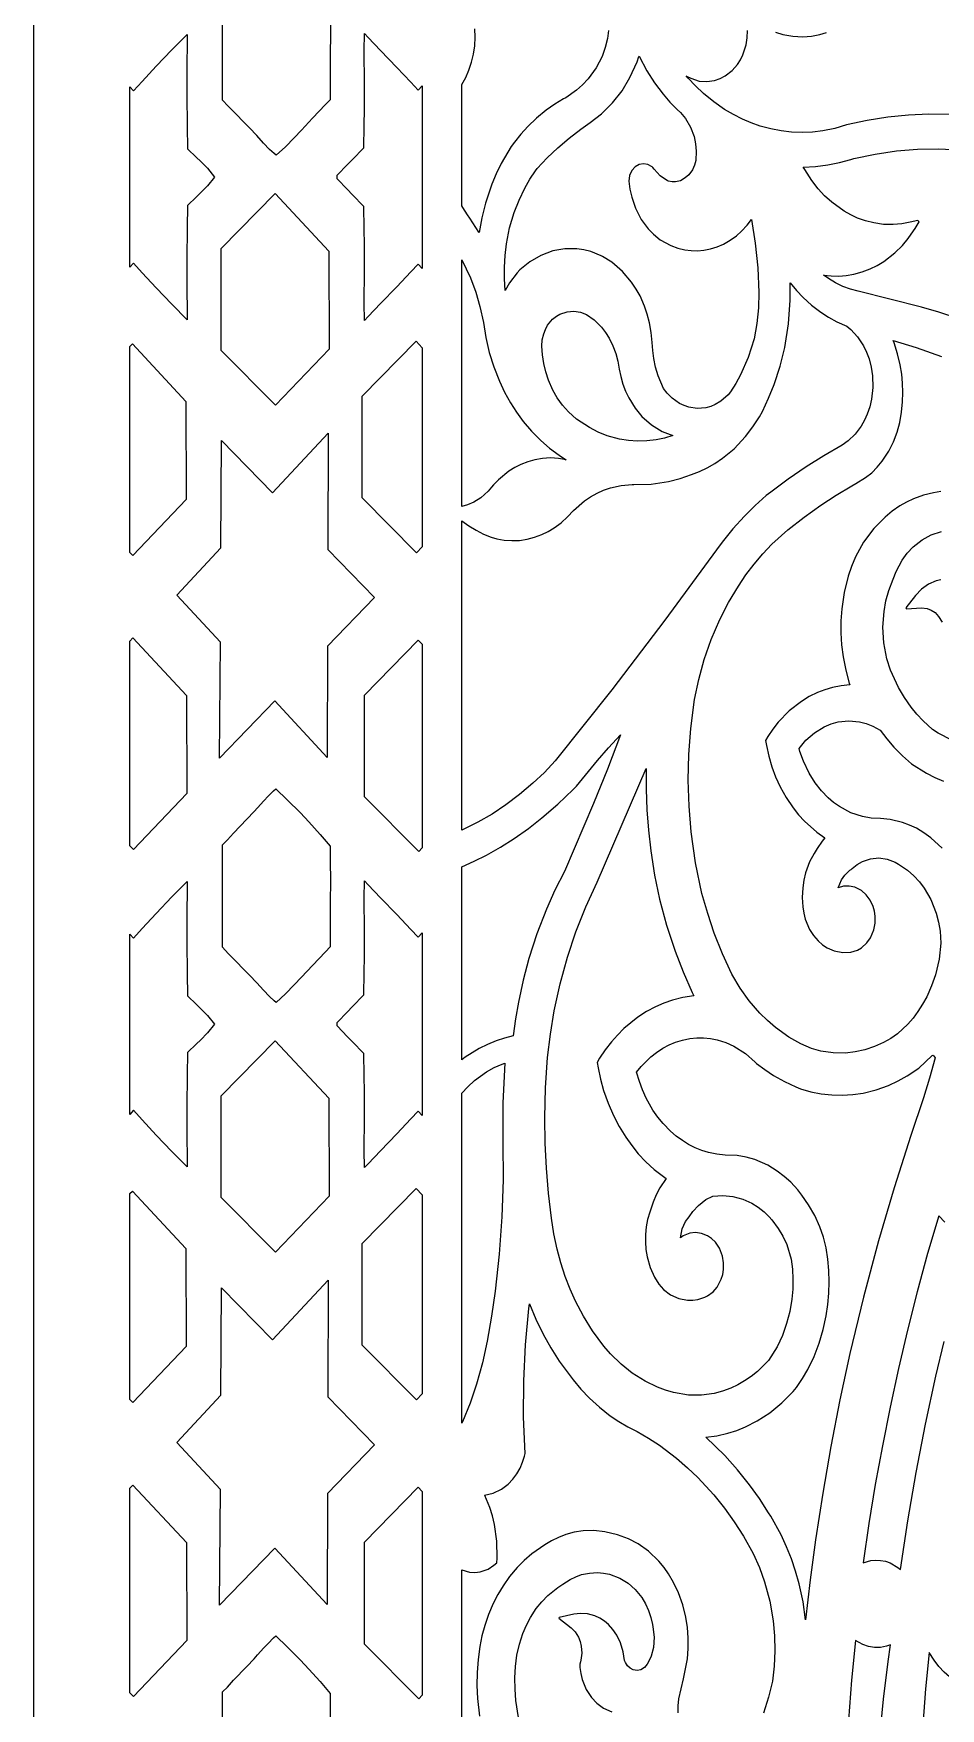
# Model space of a CAD drawing. Extents: x -629 to 1, y 0 to 2050.
# Drawn here: x -628.6 to -396.9, y 1067.3 to 1495.5 of the extents above; entities that cross this region are included whole.
import ezdxf

# ---------------------------------------------------------------- set-up
doc = ezdxf.new("R2010")
doc.units = 0
doc.layers.add('Default_Layer', color=1, linetype='CONTINUOUS')

msp = doc.modelspace()

# ---------------------------------------------------------------- linework, layer by layer
at = {"layer": 'Default_Layer'}
for points in [[(-628.58, 0), (1.42, 0), (1.42, 2050), (-628.58, 2050), (-628.58, 0)], [(-582.38, 1458.74), (-584.15, 1456.51), (-585.89, 1454.72), (-586.9, 1453.75), (-589.26, 1451.52), (-589.34, 1445.79), (-589.38, 1437.78), (-589.37, 1430.3), (-589.36, 1424.38), (-589.36, 1422.31), (-593.23, 1426.24), (-597.28, 1430.45), (-600.85, 1434.31), (-603.03, 1436.75), (-603.97, 1435.72), (-603.97, 1481.82), (-603.03, 1480.78), (-600.85, 1483.23), (-597.28, 1487.09), (-593.23, 1491.3), (-589.36, 1495.23), (-589.36, 1493.16), (-589.37, 1487.24), (-589.38, 1479.76), (-589.34, 1471.75), (-589.26, 1466.02), (-586.9, 1463.79), (-585.89, 1462.82), (-584.12, 1461), (-582.38, 1458.74)], [(-529.28, 1482.11), (-529.28, 1435.43), (-530.33, 1436.53), (-532.14, 1434.55), (-535.73, 1430.74), (-539.93, 1426.43), (-543.11, 1423.12), (-544.06, 1422.1), (-544.07, 1426.53), (-544.06, 1434.87), (-544.06, 1441.37), (-544.09, 1445.65), (-544.15, 1451.28), (-547.18, 1454.35), (-548.37, 1455.57), (-551, 1458.33), (-551, 1459.21), (-548.37, 1461.97), (-547.18, 1463.19), (-544.15, 1466.26), (-544.09, 1471.88), (-544.06, 1476.17), (-544.06, 1482.66), (-544.07, 1491.01), (-544.06, 1495.44), (-543.11, 1494.42), (-539.93, 1491.11), (-535.73, 1486.8), (-532.14, 1482.99), (-530.33, 1481.01), (-529.28, 1482.11)], [(-473.85, 1489.71), (-471.87, 1485.95), (-469.92, 1482.88), (-467.73, 1479.95), (-466.01, 1477.95), (-464.16, 1476.05), (-463.29, 1475.23), (-462.01, 1473.75), (-460.69, 1471.52), (-459.81, 1469.14), (-459.42, 1467.28), (-459.26, 1465.4), (-459.37, 1463.02), (-459.71, 1461.8), (-460.24, 1460.65), (-461.15, 1459.37), (-462.06, 1458.53), (-463.28, 1457.84), (-464.54, 1457.52), (-465.44, 1457.52), (-466.31, 1457.68), (-466.63, 1457.78), (-468.46, 1459.09), (-470, 1460.75), (-470.32, 1461.18), (-470.53, 1461.36), (-470.68, 1461.47), (-471.65, 1461.98), (-472.74, 1462.16), (-473.82, 1461.97), (-474.9, 1461.35), (-475.71, 1460.44), (-476.28, 1459.17), (-476.47, 1457.75), (-476.2, 1455.69), (-475.74, 1453.65), (-474.78, 1450.85), (-473.29, 1447.96), (-471.54, 1445.57), (-470.19, 1444.16), (-468.46, 1442.75), (-465.72, 1441.26), (-464, 1440.63), (-462.21, 1440.2), (-460.57, 1439.99), (-458.92, 1439.95), (-457.28, 1440.09), (-455.66, 1440.4), (-453.93, 1440.93), (-452.29, 1441.63), (-450.56, 1442.61), (-448.96, 1443.77), (-447.68, 1444.9), (-446.26, 1446.43), (-445.12, 1447.9), (-444.17, 1441.85), (-443.55, 1435.57), (-443.3, 1429.26), (-443.33, 1425.31), (-443.74, 1421.33), (-444.5, 1417.4), (-445.96, 1412.64), (-447.92, 1408.19), (-449.15, 1405.98), (-450.54, 1403.84), (-451.09, 1403.08), (-452.94, 1401.48), (-454.41, 1400.61), (-455.56, 1400.13), (-456.78, 1399.8), (-458.99, 1399.6), (-461.18, 1399.93), (-462.37, 1400.33), (-463.5, 1400.88), (-465.44, 1402.25), (-466.7, 1403.51), (-467.64, 1404.74), (-469.01, 1407.96), (-469.67, 1410.15), (-470.13, 1412.38), (-470.39, 1414.43), (-470.5, 1416.48), (-470.74, 1419.02), (-471.19, 1421.53), (-471.76, 1423.68), (-472.48, 1425.79), (-473.63, 1428.37), (-474.63, 1430.15), (-475.76, 1431.86), (-478.06, 1434.59), (-480.81, 1436.98), (-483.17, 1438.47), (-483.56, 1438.67), (-486.19, 1439.7), (-487.94, 1440.14), (-489.73, 1440.4), (-492.82, 1440.41), (-495.86, 1439.88), (-498.97, 1438.74), (-501.77, 1437.13), (-504.34, 1435.03), (-505.05, 1434.32), (-506.95, 1431.7), (-508.07, 1429.76), (-508.27, 1432.75), (-508.28, 1435.75), (-508.1, 1438.74), (-507.74, 1441.72), (-506.93, 1445.77), (-505.76, 1449.74), (-504.54, 1452.9), (-503.07, 1455.96), (-501.78, 1458.21), (-500.35, 1460.38), (-499.9, 1460.99), (-497.33, 1463.66), (-494.63, 1466.22), (-491.74, 1468.71), (-488.71, 1471.04), (-486.32, 1472.72), (-483.46, 1474.91), (-480.65, 1477.72), (-478.22, 1480.85), (-476.21, 1484.19), (-474.37, 1488.26), (-473.89, 1489.6), (-473.85, 1489.71)], [(-580.6, 1440.5), (-566.84, 1454.54), (-553.17, 1439.85), (-553.06, 1414.78), (-566.74, 1400.49), (-580.61, 1414.47), (-580.6, 1440.5)], [(-519.16, 1437.63), (-516.95, 1432.98), (-515.61, 1429.38), (-514.52, 1425.71), (-513.61, 1421.58), (-513, 1417.74), (-512.13, 1413.95), (-510.98, 1410.22), (-509.55, 1406.57), (-508.23, 1403.79), (-506.74, 1401.09), (-505.19, 1398.66), (-503.48, 1396.32), (-501.33, 1393.77), (-498.97, 1391.39), (-496.71, 1389.44), (-494.3, 1387.66), (-493.16, 1386.92), (-492.46, 1386.49), (-494.46, 1386.84), (-496.48, 1386.96), (-498.5, 1386.86), (-500.5, 1386.52), (-502.31, 1386.01), (-504.04, 1385.32), (-505.64, 1384.51), (-507.14, 1383.56), (-509.78, 1381.4), (-511.06, 1380.08), (-511.55, 1379.51), (-512.41, 1378.48), (-514.26, 1376.79), (-516.1, 1375.62), (-517.67, 1374.95), (-519.16, 1374.56), (-519.16, 1437.63)], [(-435.25, 1431.69), (-433.66, 1429.76), (-431.93, 1427.94), (-429.78, 1425.99), (-427.46, 1424.22), (-425.44, 1422.93), (-423.33, 1421.79), (-420.75, 1420.68), (-419.75, 1419.83), (-418.03, 1417.94), (-416.51, 1415.61), (-415.72, 1413.98), (-415.09, 1412.28), (-414.54, 1410.15), (-414.21, 1407.99), (-414.13, 1404.98), (-414.46, 1401.99), (-414.92, 1400.06), (-415.57, 1398.17), (-416.27, 1396.61), (-417.13, 1395.11), (-418.7, 1393.01), (-420.45, 1391.33), (-421.95, 1390.27), (-426.64, 1387.54), (-431.21, 1384.65), (-435.76, 1381.53), (-440.18, 1378.25), (-441.37, 1377.33), (-444.23, 1374.79), (-446.94, 1372.11), (-449.88, 1368.85), (-452.61, 1365.45), (-454.07, 1363.45), (-467.29, 1345.46), (-480.86, 1327.69), (-495.3, 1309.51), (-498.07, 1306.59), (-501.01, 1303.8), (-504.39, 1300.92), (-507.95, 1298.25), (-511.44, 1295.94), (-515.07, 1293.84), (-519.16, 1291.81), (-519.16, 1370.89), (-517.39, 1369.6), (-515.51, 1368.46), (-513.62, 1367.51), (-511.64, 1366.73), (-510.22, 1366.29), (-508.3, 1365.96), (-506.36, 1365.83), (-504.42, 1365.9), (-502.49, 1366.19), (-500.58, 1366.68), (-498.74, 1367.36), (-497.09, 1368.16), (-495.53, 1369.1), (-493.76, 1370.41), (-492.15, 1371.87), (-490.6, 1373.57), (-487.82, 1375.97), (-486.26, 1377.02), (-484.61, 1377.95), (-482.92, 1378.72), (-481.15, 1379.34), (-478.43, 1379.96), (-475.64, 1380.19), (-475.23, 1380.19), (-470.78, 1380.27), (-466.37, 1380.91), (-463.38, 1381.68), (-460.47, 1382.7), (-458.45, 1383.47), (-456.51, 1384.4), (-454.48, 1385.56), (-452.55, 1386.87), (-449.61, 1389.32), (-446.66, 1392.44), (-444.79, 1394.88), (-443.13, 1397.45), (-442.37, 1398.8), (-440.76, 1402.23), (-439.36, 1405.73), (-437.83, 1410.44), (-436.66, 1415.23), (-435.69, 1421.23), (-435.25, 1427.28), (-435.25, 1431.69)], [(-488.82, 1424.23), (-487.33, 1423.67), (-485.38, 1422.28), (-483.48, 1420.38), (-482.44, 1419.03), (-481.53, 1417.59), (-480.57, 1415.66), (-479.82, 1413.64), (-479.31, 1411.69), (-478.98, 1409.7), (-478.57, 1407.76), (-478.01, 1405.85), (-477.34, 1404.07), (-476.52, 1402.34), (-474.87, 1399.68), (-473.15, 1397.6), (-470.68, 1395.4), (-467.95, 1393.73), (-465.22, 1392.69), (-467.35, 1392.05), (-469.54, 1391.58), (-471.88, 1391.3), (-474.23, 1391.24), (-476.58, 1391.39), (-478.91, 1391.76), (-482.06, 1392.61), (-484.32, 1393.59), (-486.5, 1394.74), (-489.82, 1396.87), (-491.93, 1398.73), (-493.47, 1400.47), (-494.77, 1402.31), (-495.88, 1404.26), (-497.03, 1406.88), (-497.72, 1408.96), (-498.22, 1411.09), (-498.56, 1413.3), (-498.71, 1415.53), (-498.6, 1417.12), (-498.24, 1418.68), (-497.81, 1419.82), (-497.23, 1420.91), (-495.97, 1422.46), (-494.99, 1423.25), (-494.14, 1423.72), (-492.25, 1424.34), (-490.53, 1424.48), (-488.82, 1424.23)], [(-603.97, 1362.82), (-603.97, 1415.46), (-603.33, 1416.12), (-589.66, 1401.42), (-589.55, 1376.36), (-603.22, 1362.06), (-603.97, 1362.82)], [(-529.28, 1415.12), (-529.28, 1364.26), (-530.73, 1362.74), (-544.61, 1376.73), (-544.6, 1402.76), (-530.83, 1416.8), (-529.28, 1415.12)], [(-553.38, 1363.54), (-541.44, 1351.28), (-553.45, 1338.84), (-553.53, 1310.42), (-566.94, 1324.86), (-581.04, 1310.25), (-580.85, 1339.84), (-592, 1351.85), (-580.7, 1363.96), (-580.52, 1391.4), (-567.53, 1378.06), (-553.3, 1393.31), (-553.38, 1363.54)], [(-603.97, 1287.83), (-603.97, 1340.14), (-603.17, 1340.96), (-589.5, 1326.27), (-589.39, 1301.2), (-603.06, 1286.91), (-603.97, 1287.83)], [(-529.28, 1339.33), (-529.28, 1287.28), (-530.17, 1286.35), (-544.05, 1300.33), (-544.04, 1326.36), (-530.28, 1340.4), (-529.28, 1339.33)], [(-478.65, 1316.15), (-481.95, 1307.39), (-485.48, 1298.66), (-492.93, 1281.24), (-495.36, 1276.47), (-497.55, 1271.6), (-499.98, 1265.35), (-502.03, 1258.98), (-503.5, 1253.46), (-504.71, 1247.88), (-505.46, 1243.57), (-506.06, 1239.23), (-508.26, 1238.66), (-510.41, 1237.94), (-512.61, 1237.03), (-514.72, 1235.98), (-518.26, 1233.79), (-519.16, 1233.13), (-519.16, 1282.45), (-515.98, 1283.89), (-512.87, 1285.46), (-509.27, 1287.5), (-505.78, 1289.7), (-502.16, 1292.23), (-498.69, 1294.93), (-494.59, 1298.48), (-490.72, 1302.23), (-489.88, 1303.1), (-484.51, 1309.64), (-481.68, 1312.9), (-478.65, 1316.15)], [(-472.05, 1307.61), (-472.05, 1302.33), (-471.86, 1297.04), (-471.46, 1291.77), (-470.86, 1286.51), (-469.9, 1280.33), (-468.66, 1274.2), (-466.84, 1267.51), (-464.67, 1260.91), (-462.61, 1255.58), (-460.31, 1250.33), (-459.91, 1249.48), (-462.65, 1249.07), (-465.32, 1248.39), (-467.55, 1247.61), (-469.7, 1246.66), (-471.99, 1245.43), (-474.16, 1244.01), (-476, 1242.6), (-477.74, 1241.08), (-479.41, 1239.42), (-480.95, 1237.67), (-482.52, 1235.63), (-483.96, 1233.5), (-484.61, 1232.45), (-484.36, 1231.07), (-483.73, 1228.15), (-482.93, 1225.26), (-481.8, 1222.03), (-480.44, 1218.88), (-478.96, 1216.03), (-477.27, 1213.29), (-475.75, 1211.16), (-474.09, 1209.11), (-472.11, 1207.01), (-469.97, 1205.04), (-466.94, 1202.73), (-468.54, 1200.34), (-469.48, 1198.55), (-470.28, 1196.71), (-471.14, 1194.12), (-471.68, 1192.27), (-472.04, 1190.39), (-472.23, 1188.47), (-472.25, 1186.55), (-472.1, 1184.63), (-471.78, 1182.73), (-471, 1180.02), (-469.96, 1177.53), (-468.78, 1175.71), (-467.62, 1174.43), (-465.82, 1173.04), (-463.73, 1172.07), (-461.52, 1171.64), (-460.17, 1171.64), (-458.83, 1171.84), (-457.03, 1172.45), (-456.35, 1172.79), (-454.96, 1173.8), (-453.93, 1175), (-452.87, 1177.02), (-452.5, 1178.25), (-452.3, 1179.51), (-452.28, 1181.21), (-452.55, 1182.89), (-453.33, 1184.93), (-454.36, 1186.48), (-455.33, 1187.43), (-456.37, 1188.14), (-457.9, 1188.74), (-459.41, 1188.93), (-460.92, 1188.75), (-462.56, 1188.07), (-463.31, 1187.57), (-462.87, 1189.9), (-462.03, 1191.74), (-461.11, 1192.97), (-460.15, 1194.33), (-458.7, 1195.89), (-456.79, 1197.36), (-454.98, 1198.29), (-452.43, 1198.46), (-449.88, 1198.19), (-447.35, 1197.49), (-445.08, 1196.44), (-443.44, 1195.42), (-441.94, 1194.24), (-440.62, 1192.97), (-439.93, 1192.22), (-438.29, 1190.02), (-437.11, 1187.99), (-436.15, 1185.86), (-434.99, 1182.11), (-434.69, 1179.58), (-434.56, 1177.04), (-434.61, 1174.49), (-434.83, 1171.95), (-435.36, 1168.78), (-436.17, 1165.67), (-437.25, 1162.67), (-438.62, 1159.77), (-440.82, 1156.24), (-443.63, 1153.44), (-445.21, 1152.17), (-446.89, 1151.01), (-448.62, 1150.01), (-450.44, 1149.15), (-452.53, 1148.37), (-454.7, 1147.8), (-457.95, 1147.35), (-461.24, 1147.4), (-465.04, 1148.06), (-467.12, 1148.65), (-469.13, 1149.39), (-472.35, 1150.94), (-475.65, 1153.03), (-478.44, 1155.27), (-481.15, 1157.96), (-482.83, 1159.94), (-485.74, 1163.85), (-488.04, 1167.55), (-490.07, 1171.38), (-491.48, 1174.51), (-492.71, 1177.69), (-493.85, 1181.19), (-494.8, 1184.73), (-495.62, 1188.65), (-496.2, 1192.6), (-496.98, 1198.99), (-497.54, 1205.4), (-497.86, 1211.82), (-497.95, 1218.25), (-497.77, 1225.98), (-497.25, 1233.69), (-496.53, 1239.69), (-495.54, 1245.66), (-494.04, 1252.55), (-492.18, 1259.35), (-490.02, 1265.85), (-487.51, 1272.24), (-484.61, 1278.55), (-472.05, 1307.61)], [(-552.79, 1287.71), (-552.76, 1284.38), (-552.74, 1278.38), (-552.75, 1273.88), (-552.77, 1266.4), (-552.76, 1261.95), (-554, 1260.73), (-557.32, 1257.24), (-560.11, 1254.22), (-561.95, 1252.26), (-564.24, 1249.93), (-566.55, 1247.76), (-567.12, 1248.19), (-568.29, 1249.25), (-569.84, 1250.88), (-571.55, 1252.8), (-573.38, 1254.78), (-574.63, 1255.97), (-577.18, 1258.58), (-578.81, 1260.29), (-580.29, 1261.87), (-580.29, 1266.24), (-580.29, 1283.9), (-580.29, 1288.08), (-579.04, 1289.34), (-577.49, 1291.06), (-574.11, 1294.62), (-572.21, 1296.58), (-571.32, 1297.53), (-569.71, 1299.34), (-568.65, 1300.5), (-567.24, 1301.9), (-566.66, 1302.4), (-563.79, 1299.6), (-560.41, 1296.21), (-558.21, 1293.92), (-555.32, 1290.73), (-552.79, 1287.71)], [(-582.34, 1242.21), (-584.11, 1239.97), (-585.89, 1238.15), (-586.9, 1237.19), (-589.26, 1234.95), (-589.34, 1229.22), (-589.38, 1221.21), (-589.37, 1213.74), (-589.36, 1207.81), (-589.36, 1205.74), (-593.23, 1209.67), (-597.28, 1213.88), (-600.85, 1217.75), (-603.03, 1220.19), (-603.97, 1219.15), (-603.97, 1265.25), (-603.03, 1264.22), (-600.85, 1266.66), (-597.28, 1270.52), (-593.23, 1274.74), (-589.36, 1278.66), (-589.36, 1276.59), (-589.37, 1270.67), (-589.38, 1263.19), (-589.34, 1255.18), (-589.26, 1249.45), (-586.9, 1247.22), (-585.89, 1246.25), (-584.11, 1244.44), (-582.34, 1242.21)], [(-529.28, 1265.54), (-529.28, 1218.86), (-530.33, 1219.97), (-532.14, 1217.98), (-535.73, 1214.18), (-539.93, 1209.86), (-543.11, 1206.55), (-544.06, 1205.54), (-544.07, 1209.96), (-544.06, 1218.31), (-544.06, 1224.8), (-544.09, 1229.09), (-544.15, 1234.71), (-547.18, 1237.78), (-548.37, 1239), (-551, 1241.77), (-551, 1242.64), (-548.37, 1245.4), (-547.18, 1246.62), (-544.15, 1249.69), (-544.09, 1255.32), (-544.06, 1259.6), (-544.06, 1266.1), (-544.07, 1274.44), (-544.06, 1278.87), (-543.11, 1277.85), (-539.93, 1274.54), (-535.73, 1270.23), (-532.14, 1266.43), (-530.33, 1264.44), (-529.28, 1265.54)], [(-580.6, 1223.93), (-566.84, 1237.98), (-553.17, 1223.28), (-553.06, 1198.22), (-566.74, 1183.92), (-580.61, 1197.9), (-580.6, 1223.93)], [(-398.19, 1233.64), (-399.66, 1228.4), (-401.22, 1223.4), (-404.43, 1213.77), (-408.72, 1200.35), (-412.69, 1186.84), (-416.52, 1172.47), (-419.99, 1158.01), (-422.54, 1146.16), (-424.85, 1134.26), (-426.92, 1122.33), (-428.75, 1110.36), (-430.12, 1100.17), (-431.31, 1089.95), (-431.97, 1094.55), (-432.94, 1099.11), (-433.86, 1102.36), (-434.95, 1105.57), (-436.17, 1108.64), (-437.57, 1111.65), (-440.24, 1116.45), (-440.77, 1117.3), (-443.12, 1120.92), (-445.64, 1124.43), (-448.69, 1128.26), (-451.96, 1131.92), (-456.81, 1136.65), (-453.97, 1137.01), (-451.19, 1137.64), (-448.9, 1138.37), (-446.67, 1139.26), (-443.66, 1140.8), (-440.45, 1142.89), (-437.42, 1145.39), (-434.52, 1148.35), (-433.66, 1149.36), (-432.14, 1151.61), (-430.78, 1153.94), (-429.17, 1157.27), (-427.84, 1160.7), (-426.81, 1164.14), (-426.04, 1167.64), (-425.61, 1170.52), (-425.35, 1173.41), (-425.26, 1176.31), (-425.35, 1179.21), (-425.6, 1182.12), (-426.03, 1185), (-426.77, 1187.73), (-427.71, 1190.4), (-429, 1193.28), (-430.56, 1196.05), (-432.25, 1198.48), (-433.34, 1199.83), (-435.13, 1201.79), (-436.78, 1203.31), (-438.57, 1204.68), (-440.95, 1206.15), (-444.28, 1207.6), (-446.5, 1208.24), (-448.78, 1208.63), (-451.88, 1208.77), (-454.02, 1208.97), (-456.13, 1209.4), (-457.87, 1209.94), (-459.56, 1210.63), (-461.23, 1211.48), (-462.81, 1212.45), (-464.39, 1213.61), (-465.87, 1214.89), (-467.73, 1216.8), (-469.09, 1218.47), (-470.32, 1220.23), (-472.07, 1223.32), (-473.01, 1225.4), (-473.8, 1227.53), (-474.51, 1229.93), (-473.35, 1231.37), (-470.89, 1233.83), (-469.38, 1235.01), (-467.76, 1236.07), (-466.21, 1236.9), (-464.57, 1237.58), (-462.75, 1238.15), (-460.88, 1238.53), (-459.13, 1238.7), (-457.37, 1238.7), (-455.63, 1238.53), (-453.9, 1238.19), (-451.71, 1237.5), (-449.63, 1236.56), (-446.68, 1234.68), (-444.23, 1232.52), (-443.88, 1232.17), (-441.74, 1230.59), (-439.51, 1229.13), (-436.72, 1227.57), (-433.8, 1226.2), (-432.61, 1225.72), (-429.99, 1224.96), (-427.31, 1224.43), (-424.65, 1224.13), (-421.97, 1224.06), (-419.29, 1224.22), (-416.64, 1224.61), (-413.33, 1225.42), (-410.14, 1226.56), (-407.71, 1227.69), (-405.38, 1228.99), (-402.43, 1231), (-400.65, 1232.55), (-398.98, 1234.21), (-398.76, 1234.26), (-398.19, 1233.64)], [(-508.2, 1232.26), (-508.68, 1222.13), (-508.65, 1211.99), (-508.58, 1202.46), (-508.89, 1192.93), (-509.58, 1183.42), (-510.66, 1173.94), (-511.6, 1167.56), (-512.72, 1161.21), (-513.89, 1155.67), (-515.4, 1150.21), (-517.05, 1145.35), (-518.99, 1140.59), (-519.16, 1140.19), (-519.16, 1224.55), (-517.63, 1226.23), (-515.95, 1227.79), (-512.84, 1230.06), (-510.89, 1231.14), (-508.84, 1232.03), (-508.2, 1232.26)], [(-603.97, 1146.25), (-603.97, 1198.89), (-603.33, 1199.55), (-589.66, 1184.85), (-589.55, 1159.79), (-603.22, 1145.49), (-603.97, 1146.25)], [(-529.28, 1198.56), (-529.28, 1147.69), (-530.73, 1146.17), (-544.61, 1160.16), (-544.6, 1186.19), (-530.83, 1200.23), (-529.28, 1198.56)], [(-553.38, 1146.97), (-541.44, 1134.71), (-553.45, 1122.27), (-553.53, 1093.85), (-566.94, 1108.29), (-581.04, 1093.68), (-580.85, 1123.28), (-592, 1135.29), (-580.7, 1147.39), (-580.52, 1174.84), (-567.53, 1161.5), (-553.3, 1176.74), (-553.38, 1146.97)], [(-603.97, 1071.26), (-603.97, 1123.57), (-603.17, 1124.4), (-589.5, 1109.7), (-589.39, 1084.64), (-603.06, 1070.34), (-603.97, 1071.26)], [(-529.28, 1122.76), (-529.28, 1070.72), (-530.17, 1069.78), (-544.05, 1083.76), (-544.04, 1109.79), (-530.28, 1123.83), (-529.28, 1122.76)]]:
    msp.add_lwpolyline(points, close=True, dxfattribs=at)
for points in [[(-552.76, 1500.95), (-552.74, 1494.95), (-552.75, 1490.45), (-552.77, 1482.96), (-552.76, 1478.52), (-554, 1477.3), (-557.32, 1473.81), (-560.11, 1470.79), (-561.95, 1468.83), (-564.24, 1466.5), (-566.55, 1464.33), (-567.12, 1464.76), (-568.29, 1465.82), (-569.84, 1467.45), (-571.55, 1469.36), (-573.38, 1471.35), (-574.63, 1472.54), (-577.18, 1475.15), (-578.81, 1476.86), (-580.29, 1478.44), (-580.29, 1482.81), (-580.29, 1500.47)], [(-481.68, 1496.2), (-481.95, 1494.23), (-482.51, 1491.88), (-483.31, 1489.59), (-484.79, 1486.69), (-486.89, 1483.89), (-488.31, 1482.37), (-489.88, 1480.97), (-492.62, 1479.06), (-493.18, 1478.74), (-495.43, 1477.38), (-497.57, 1475.88), (-500.04, 1473.86), (-502.33, 1471.66), (-504.09, 1469.73), (-505.73, 1467.7), (-506.54, 1466.61), (-509.11, 1462.21), (-510.36, 1459.62), (-511.47, 1456.99), (-513.12, 1452.1), (-514.06, 1448.38), (-514.75, 1444.61), (-514.81, 1444.71), (-517.11, 1448.26), (-517.71, 1449.09), (-518.9, 1450.97), (-519.16, 1451.44), (-519.16, 1482.41), (-518.15, 1484.22), (-517.32, 1486.12), (-516.65, 1488.14), (-516.17, 1490.21), (-515.87, 1492.35), (-515.77, 1494.5), (-515.85, 1496.66)], [(-394.56, 1474.75), (-399.82, 1474.84), (-405.07, 1474.62), (-410.3, 1474.09), (-415.61, 1473.24), (-420.86, 1472.08), (-423.86, 1471.21), (-426.92, 1470.59), (-429.57, 1470.28), (-432.23, 1470.17), (-434.89, 1470.26), (-437.53, 1470.56), (-440.24, 1471.08), (-442.89, 1471.8), (-445.19, 1472.61), (-447.42, 1473.55), (-449.77, 1474.74), (-452.02, 1476.07), (-454.8, 1478), (-457.39, 1480.13), (-459.43, 1482.05), (-461.34, 1484.09), (-461.83, 1484.65), (-461.75, 1484.6), (-460.67, 1484.01), (-458.5, 1483.32), (-456.52, 1483.16), (-454.56, 1483.44), (-453.15, 1483.93), (-451.84, 1484.62), (-450.05, 1486.02), (-448.75, 1487.54), (-447.97, 1488.75), (-447.34, 1490.03), (-446.54, 1492.55), (-446.25, 1494.39), (-446.2, 1496.24)], [(-438.98, 1495.81), (-437.15, 1495.24), (-434.59, 1494.77), (-431.99, 1494.64), (-429.81, 1494.8), (-427.66, 1495.2), (-425.96, 1495.69)], [(-392.38, 1422.57), (-397.27, 1424.21), (-401.74, 1425.49), (-417.89, 1429.59), (-419.87, 1430.12), (-421.79, 1430.83), (-423.7, 1431.75), (-425.51, 1432.85), (-426.33, 1433.41), (-426.74, 1433.72), (-424.81, 1433.5), (-422.87, 1433.46), (-420.93, 1433.6), (-419.02, 1433.92), (-416.89, 1434.5), (-414.85, 1435.28), (-413.05, 1436.16), (-411.35, 1437.19), (-408.53, 1439.37), (-406.58, 1441.31), (-405.08, 1443.1), (-403.74, 1444.99), (-403.34, 1445.62), (-402.31, 1447.32), (-402.61, 1447.68), (-404.59, 1447.2), (-406.74, 1446.8), (-408.94, 1446.62), (-411.44, 1446.68), (-413.92, 1447.04), (-416.01, 1447.57), (-418.03, 1448.29), (-419.78, 1449.09), (-421.46, 1450.03), (-424.66, 1452.33), (-426.45, 1453.98), (-428.09, 1455.77), (-429.76, 1457.93), (-431.51, 1460.7), (-431.98, 1461.33), (-428.82, 1461.48), (-425.68, 1461.86), (-422.68, 1462.46), (-419.73, 1463.26), (-418.99, 1463.5), (-413.58, 1464.66), (-408.1, 1465.47), (-402.74, 1465.91), (-397.36, 1465.99), (-391.99, 1465.73)], [(-396.76, 1378.36), (-398.64, 1378.08), (-401.23, 1377.44), (-403.72, 1376.52), (-405.52, 1375.67), (-407.24, 1374.68), (-409.19, 1373.34), (-411.01, 1371.86), (-413.86, 1368.95), (-416.5, 1365.42), (-418.6, 1361.7), (-419.59, 1359.22), (-420.43, 1356.7), (-421.45, 1352.57), (-422.08, 1348.37), (-422.3, 1345.3), (-422.32, 1342.22), (-422.13, 1339.15), (-421.75, 1336.09), (-421.08, 1332.73), (-420.16, 1329.42), (-420, 1328.94), (-422.22, 1328.73), (-424.41, 1328.3), (-426.39, 1327.72), (-428.3, 1326.98), (-430.41, 1325.94), (-432.4, 1324.72), (-435.48, 1322.32), (-438.31, 1319.38), (-439.7, 1317.61), (-440.95, 1315.76), (-441.56, 1314.77), (-441.33, 1313.48), (-440.73, 1310.74), (-439.94, 1308.04), (-438.97, 1305.43), (-437.81, 1302.88), (-436.29, 1300.14), (-434.53, 1297.53), (-433.13, 1295.77), (-431.6, 1294.11), (-428.45, 1291.31), (-426.39, 1289.87), (-427.09, 1289), (-428.37, 1287.15), (-429.13, 1285.86), (-430.29, 1283.72), (-431.32, 1280.94), (-431.79, 1279), (-432.07, 1277.03), (-432.17, 1274.6), (-431.99, 1272.18), (-431.77, 1270.59), (-431.39, 1269.04), (-430.3, 1266.41), (-429.33, 1264.89), (-428.13, 1263.51), (-426.97, 1262.5), (-425.77, 1261.73), (-424.04, 1260.98), (-421.82, 1260.55), (-419.76, 1260.65), (-418.1, 1261.15), (-417.07, 1261.73), (-415.68, 1262.99), (-414.76, 1264.29), (-413.9, 1266.35), (-413.58, 1268.06), (-413.56, 1269.79), (-413.73, 1271.07), (-414.07, 1272.31), (-414.83, 1273.95), (-415.85, 1275.32), (-417.03, 1276.36), (-418.73, 1277.22), (-420.15, 1277.51), (-421.61, 1277.47), (-422.98, 1277.09), (-422.14, 1279.14), (-421.34, 1280.32), (-420.29, 1281.33), (-419.99, 1281.56), (-419.69, 1281.75), (-419.45, 1281.98), (-418.16, 1283), (-416.81, 1283.79), (-414.72, 1284.51), (-412.6, 1284.71), (-410.51, 1284.42), (-408.44, 1283.6), (-407.59, 1283.1), (-405.31, 1281.58), (-403.63, 1280.11), (-402.25, 1278.62), (-401.03, 1277.01), (-399.3, 1274.06), (-397.93, 1270.58), (-397.34, 1268.32), (-396.96, 1266.02), (-396.75, 1262.9), (-397.23, 1258.84), (-398.16, 1254.84), (-399.13, 1251.99), (-400.36, 1249.23), (-401.42, 1247.3), (-402.61, 1245.44), (-403.86, 1243.77), (-405.24, 1242.18), (-407.85, 1239.76), (-409.58, 1238.59), (-411.4, 1237.55), (-413.73, 1236.5), (-416.16, 1235.68), (-418.62, 1235.13), (-421.14, 1234.84), (-424.28, 1234.87), (-427.39, 1235.32), (-429.83, 1235.98), (-432.55, 1237.2), (-435.59, 1238.92), (-439, 1241.35), (-441.07, 1243.12), (-443.01, 1245.02), (-445.76, 1248.2), (-448.08, 1251.45), (-450.16, 1254.96), (-452.55, 1260.18), (-454.64, 1265.49), (-456.34, 1270.5), (-457.8, 1275.58), (-459.44, 1283.43), (-460.56, 1291.35), (-461.1, 1297.95), (-461.3, 1304.57), (-461.15, 1311.19), (-460.65, 1317.79), (-459.67, 1325.19), (-458.6, 1330.33), (-457.21, 1335.4), (-455.41, 1340.59), (-453.24, 1345.67), (-451.01, 1350.01), (-448.5, 1354.22), (-446.56, 1357.06), (-444.47, 1359.81), (-442.26, 1362.42), (-439.92, 1364.92), (-435.89, 1368.62), (-431.73, 1371.84), (-427.42, 1374.89), (-423.53, 1377.42), (-419.53, 1379.8), (-418.47, 1380.39), (-415.99, 1381.93), (-414.42, 1383.2), (-413, 1384.62), (-411.72, 1386.16), (-410.06, 1388.67), (-408.85, 1391.08), (-407.92, 1393.54), (-407.24, 1396.06), (-406.8, 1398.67), (-406.6, 1401.31), (-406.5, 1403.68), (-406.56, 1406.04), (-406.77, 1408.4), (-407.14, 1410.75), (-407.81, 1413.62), (-408.73, 1416.42), (-408.94, 1416.97), (-408.94, 1416.97), (-403.11, 1415.18), (-396.6, 1412.86)], [(-393.92, 1314.81), (-397.44, 1316.64), (-398.88, 1317.58), (-401.26, 1319.72), (-402.87, 1321.43), (-404.35, 1323.23), (-406.09, 1325.7), (-407.61, 1328.28), (-409.67, 1332.73), (-410.57, 1335.62), (-411.34, 1339.72), (-411.56, 1343.72), (-411.28, 1347.71), (-410.79, 1350.44), (-410.07, 1353.12), (-408.99, 1355.95), (-408.2, 1357.95), (-406.64, 1360.82), (-405.35, 1362.58), (-403.84, 1364.2), (-401.57, 1366.01), (-399.27, 1367.27), (-396.62, 1368.13)], [(-396.76, 1355.82), (-397.94, 1355.54), (-399.96, 1354.67), (-401.75, 1353.38), (-403.22, 1351.83), (-405.7, 1348.66), (-405.52, 1348.36), (-401.72, 1348.63), (-400.23, 1348.47), (-399.21, 1348.06), (-398.26, 1347.42), (-397.34, 1346.47), (-396.43, 1344.99)], [(-396.47, 1287.25), (-399.34, 1289.89), (-401.12, 1291.17), (-403.02, 1292.29), (-404.77, 1293.12), (-406.59, 1293.8), (-409.7, 1294.55), (-412.22, 1294.81), (-414.53, 1294.9), (-416.81, 1295.29), (-419.77, 1296.28), (-422.69, 1297.85), (-424.17, 1298.91), (-425.55, 1300.08), (-427.28, 1301.86), (-428.87, 1303.88), (-430.43, 1306.37), (-431.89, 1309.44), (-432.76, 1311.89), (-432.99, 1312.66), (-431.23, 1314.78), (-429.04, 1316.71), (-426.54, 1318.25), (-424.81, 1318.98), (-422.99, 1319.48), (-420.27, 1319.76), (-417.55, 1319.51), (-415.82, 1319.05), (-414.17, 1318.4), (-412.26, 1317.34), (-410.57, 1315.12), (-408.74, 1313), (-406.57, 1310.81), (-404.24, 1308.78), (-400.41, 1306.34), (-398.3, 1305.25), (-396.11, 1304.31)], [(-395.72, 1191.56), (-397.32, 1193.25), (-397.32, 1193.25), (-400.16, 1183.55), (-402.81, 1173.81), (-405.3, 1164.02), (-407.61, 1154.19), (-409.75, 1144.33), (-411.71, 1134.44), (-413.51, 1124.51), (-415.13, 1114.56), (-416.59, 1104.49), (-414.65, 1105.07), (-413.41, 1105.2), (-412.16, 1105.15), (-410.94, 1104.92), (-409.75, 1104.53), (-407.72, 1103.36), (-407.07, 1102.83), (-405.22, 1115.25), (-403.1, 1127.63), (-400.7, 1139.95), (-398.03, 1152.22), (-395.91, 1161.12)], [(-519.16, 945.74), (-519.16, 1102.73), (-517.19, 1102.15), (-515.81, 1102.06), (-514.44, 1102.23), (-512.45, 1102.93), (-510.96, 1103.9), (-510.22, 1104.51), (-510.15, 1105.7), (-510.21, 1110.03), (-510.81, 1114.33), (-511.33, 1116.5), (-512, 1118.63), (-513.3, 1121.75), (-513.32, 1121.79), (-511.16, 1122.3), (-509.04, 1123.33), (-507.34, 1124.61), (-506.09, 1125.93), (-505.1, 1127.29), (-504.28, 1128.75), (-503.65, 1130.24), (-503.17, 1131.79), (-503.01, 1132.47), (-503.39, 1141.74), (-503.35, 1151.01), (-502.89, 1160.27), (-502.01, 1169.51), (-501.87, 1170.71), (-501.87, 1170.71), (-500.22, 1166.79), (-498.35, 1162.95), (-496.4, 1159.46), (-494.25, 1156.07), (-490.72, 1151.29), (-488.72, 1148.89), (-486.57, 1146.62), (-484.01, 1144.28), (-481.25, 1142.12), (-479.07, 1140.65), (-476.78, 1139.31), (-474.33, 1138.08), (-471.46, 1136.4), (-468.69, 1134.57), (-464.28, 1131.23), (-461.5, 1128.83), (-458.85, 1126.29), (-454.78, 1121.86), (-452.06, 1118.48), (-449.54, 1114.97), (-447.21, 1111.35), (-444.72, 1106.93), (-443.11, 1103.36), (-441.78, 1099.68), (-440.45, 1094.72), (-439.59, 1089.67), (-439.25, 1085.83), (-439.17, 1081.98), (-439.34, 1078.13), (-439.78, 1074.29), (-440.79, 1070.14), (-442.12, 1066.06)], [(-463.86, 1066.13), (-463.9, 1067.96), (-463.68, 1069.77), (-462.53, 1074.86), (-461.53, 1079.96), (-461.3, 1082.64), (-461.29, 1085.31), (-461.49, 1087.98), (-461.9, 1090.64), (-462.68, 1093.78), (-463.77, 1096.84), (-465.03, 1099.5), (-466.32, 1101.67), (-467.49, 1103.34), (-468.8, 1104.92), (-471.48, 1107.49), (-474.07, 1109.34), (-476.58, 1110.64), (-479.39, 1111.7), (-482.64, 1112.47), (-485.4, 1112.76), (-488.17, 1112.71), (-490.41, 1112.33), (-492.59, 1111.72), (-494.45, 1111.01), (-496.24, 1110.13), (-497.96, 1109.1), (-501.25, 1106.82), (-503.22, 1105.12), (-505.03, 1103.28), (-506.93, 1101.01), (-508.63, 1098.61), (-509.97, 1096.38), (-511.14, 1094.09), (-512.32, 1091.34), (-513.3, 1088.52), (-514.03, 1085.83), (-514.59, 1083.11), (-515.01, 1079.8), (-515.24, 1076.48), (-515.29, 1073.15), (-515.15, 1069.83), (-514.66, 1065.29)], [(-504.7, 1065), (-505.34, 1069.29), (-505.55, 1072.18), (-505.57, 1075.08), (-505.41, 1077.98), (-505.06, 1080.87), (-504.44, 1083.69), (-503.54, 1086.44), (-502.65, 1088.54), (-501.59, 1090.57), (-500.13, 1092.83), (-498.74, 1094.58), (-497.18, 1096.2), (-494.65, 1098.25), (-493.36, 1099.08), (-491.48, 1100.28), (-490.05, 1100.97), (-488.54, 1101.49), (-486.54, 1101.91), (-484.48, 1102.02), (-482.96, 1101.89), (-481.46, 1101.59), (-478.75, 1100.59), (-476.66, 1099.35), (-474.85, 1097.72), (-473.2, 1095.64), (-472.24, 1094.02), (-471.46, 1092.31), (-470.86, 1090.56), (-470.43, 1088.76), (-470.33, 1088.18), (-470, 1085.52), (-470.21, 1082.85), (-470.81, 1080.63), (-471.43, 1079.22), (-471.77, 1078.62), (-472.49, 1077.76), (-473.39, 1077.18), (-474.38, 1076.97), (-475.36, 1077.13), (-476.18, 1077.58), (-476.79, 1078.17), (-477.36, 1079.05), (-477.58, 1079.59), (-477.91, 1081.78), (-478.61, 1084.06), (-479.55, 1086), (-480.59, 1087.51), (-481.69, 1088.71), (-482.7, 1089.56), (-483.89, 1090.34), (-485.19, 1090.95), (-487.08, 1091.46), (-488.82, 1091.58), (-490.55, 1091.37), (-494.29, 1090.54), (-494.34, 1090.33), (-491.22, 1087.89), (-490.23, 1086.9), (-489.35, 1085.49), (-488.91, 1084.37), (-488.63, 1083.19), (-488.51, 1081.42), (-488.74, 1079.66), (-488.87, 1079.17), (-489.03, 1078.65), (-488.98, 1077.78), (-488.78, 1076.23), (-488.42, 1074.71), (-487.39, 1072.13), (-486.04, 1070.06), (-484.69, 1068.61), (-482.94, 1067.33), (-480.86, 1066.42)], [(-580.29, 1049.68), (-580.29, 1067.33), (-580.29, 1071.52), (-579.04, 1072.77), (-577.49, 1074.49), (-574.11, 1078.05), (-572.21, 1080.01), (-571.32, 1080.96), (-569.71, 1082.77), (-568.65, 1083.93), (-567.24, 1085.33), (-566.66, 1085.83), (-563.79, 1083.03), (-560.41, 1079.64), (-558.21, 1077.35), (-555.32, 1074.16), (-552.79, 1071.15), (-552.79, 1071.15), (-552.76, 1067.82), (-552.74, 1061.82)], [(-412.34, 1060), (-411.4, 1069.67), (-410.24, 1079.33), (-409.65, 1083.58), (-410.67, 1083.22), (-412.18, 1082.91), (-413.71, 1082.88), (-415.22, 1083.12), (-416.68, 1083.61), (-418.54, 1084.7), (-419.56, 1074.51), (-420.38, 1064.3)], [(-387.58, 1066.37), (-386.14, 1069), (-385.48, 1070.05), (-387.6, 1070.83), (-389.63, 1071.81), (-391.43, 1072.88), (-393.14, 1074.11), (-395.91, 1076.6), (-397.26, 1078.05), (-398.48, 1079.6), (-399.78, 1081.61), (-399.78, 1081.61), (-400.65, 1072.32), (-401.37, 1063.01)]]:
    msp.add_lwpolyline(points, dxfattribs=at)

doc.saveas('drawing.dxf')
